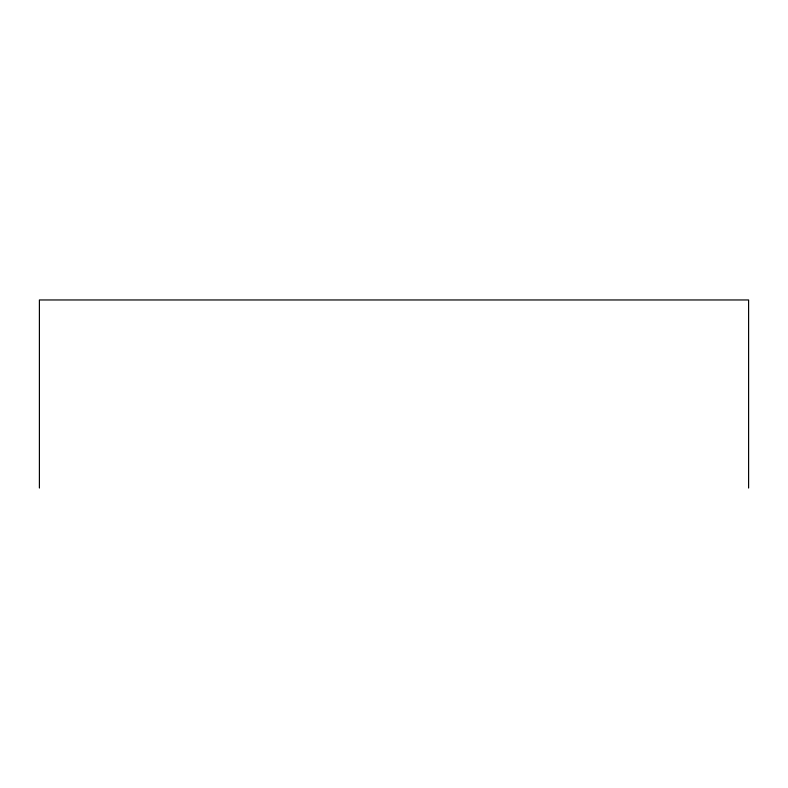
<?xml version="1.0" encoding="UTF-8"?>
<svg xmlns="http://www.w3.org/2000/svg" width="788" height="788" viewBox="0 0 788 788"><rect width="100%" height="100%" fill="white"/><g stroke="black" fill="none" stroke-linecap="round" stroke-linejoin="round"><path stroke-width="1.18" d="M748.6 488.038L748.6 299.962L39.4 299.962L39.4 488.038"/></g></svg>
